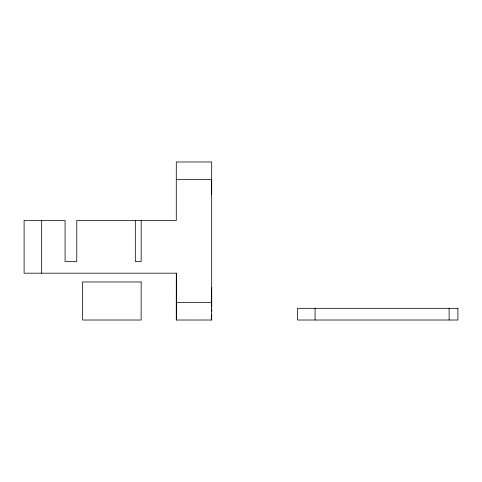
<?xml version="1.0" encoding="UTF-8"?>
<svg xmlns="http://www.w3.org/2000/svg" width="482" height="482" viewBox="0 0 482 482"><rect width="100%" height="100%" fill="white"/><g stroke="black" fill="none" stroke-linecap="round" stroke-linejoin="round"><path stroke-width="0.72" d="M211.658 194.174L211.688 161.976L176.285 161.976L176.285 220.509L76.783 220.509L76.783 261.485L65.076 261.485L65.076 220.509L24.1 220.509L24.1 273.192L176.334 273.192L176.31 320.024L211.658 320.018L211.682 314.879M211.682 311.239L211.688 179.539L176.285 179.539M211.682 309.173L211.664 320.012M176.328 314.879L176.31 320.024M211.682 302.461L176.334 302.461L176.334 307.004M211.682 287.814L211.682 307.004M449.122 308.311L449.122 320.018M315.077 308.311L315.077 320.018M176.334 273.192L176.31 313.372M141.166 220.509L141.166 261.485L135.315 261.485L135.315 220.509M41.663 220.509L41.663 273.192M141.148 281.97L82.615 281.97L82.615 320.018L141.148 320.018L141.148 281.97M457.9 308.311L297.521 308.311L297.521 320.018L457.9 320.018L457.9 308.311"/></g></svg>
